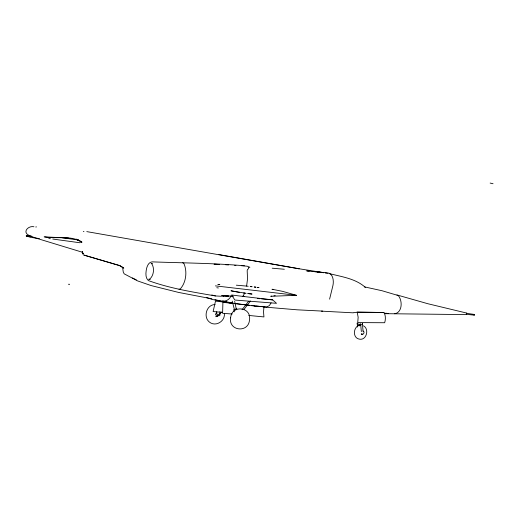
<?xml version="1.0" encoding="UTF-8"?>
<svg xmlns="http://www.w3.org/2000/svg" width="519" height="519" viewBox="0 0 519 519"><rect width="100%" height="100%" fill="white"/><g stroke="black" fill="none" stroke-linecap="round" stroke-linejoin="round"><path stroke-width="0.78" d="M216.695 311.737L216.819 314.28C218.616 315.344 221.055 314.164 219.868 311.698M224.37 313.353C225.382 321.248 215.599 327.242 209.326 322.014C202.929 316.856 206.653 304.458 215.119 304.556M321.559 272.443L320.476 272.293L323.804 272.76M236.34 285.184L246.609 286.092L247.531 278.904L247.18 270.665L247.472 269.465L248.517 268.764L248.354 267.551L249.911 267.272L247.239 266.228L241.264 265.696M329.584 299.165L332.88 285.755C334.002 281.045 333.211 272.955 326.931 272.819L306.735 270.905L309.227 271.119M246.129 293.287L244.65 293.092L243.002 296.42L231.61 294.993L234.854 300.04L276.517 303.317L272.663 299.885L243.002 296.42L244.527 296.596M362.632 323.752L361.477 324.635M244.462 265.773C213.757 263.159 182.896 262.997 152.125 261.861C148.869 262.076 147.351 265.611 146.605 268.349C145.807 272.313 145.022 277.49 148.311 280.552C169.875 288.428 192.899 292.087 215.489 295.947L221.185 296.258L221.827 295.804L223.598 296.297L223.916 295.571L233.427 296.297M218.239 315.241L217.124 316.532L215.794 316.681L216.838 316.48M230.799 296.141L230.598 296.492L231.02 296.083C229.508 299.32 226.161 301.727 222.469 301.02L233.128 303.167M242.769 296.388L243.067 295.888M271.113 302.875L269.387 305.581L266.643 307.014L251.955 305.723L234.653 303.42M244.099 309.298L250.45 301.02M242.068 309.726L248.426 301.455M221.412 312.101L219.926 314.008L219.29 313.703M217.305 316.155L217.682 315.714M383.917 312.665C385.708 314.741 385.714 319.743 384.663 322.734L357.734 322.604L358.149 317.278L357.195 312.146L384.079 312.483L357.176 312.179L353.64 312.723M466.613 313.178L467.288 313.723L466.841 314.598L384.676 313.671M236.288 309.026L234.666 301.383M80.562 242.548L81.937 242.126M235.944 265.436L234.627 265.326M35.74 226.991L36.479 226.9M362.359 333.976L361.607 334.054M322.721 311.115L297.121 309.811L263.671 306.982M33.936 226.751C28.59 225.441 22.135 231.779 28.649 235.211L34.488 237.657L82.787 252.37L82.307 252.013L83.157 254.31M178.984 289.193L180.21 289.018C186.152 282.563 187.463 271.32 183.843 263.405L182.733 262.737M271.833 296.128L270.749 296.278L296.479 295.324L282.563 291.347L271.988 289.232L272.975 289.628M273.87 295.849L275.232 295.661M223.858 295.583L221.827 295.804L223.871 295.583L228.847 296.187L223.598 296.297M234.4 309.48L232.24 301.13M388.608 313.58L385.662 313.171M394.745 313.787C402.465 312.386 402.673 300.566 398.242 295.538L382.036 290.737L364.357 286.845M474.217 314.43L474.139 315.124L474.217 314.43L467.846 313.502M361.49 334.015L361.14 334.041C363.391 335.702 365.376 331.68 362.937 330.966M360.802 325.199C353.478 324.907 351.843 337.798 359.161 339.102C366.427 340.977 369.671 328.897 363.41 325.783M216.832 313.087C211.655 315.189 222.891 317.712 219.245 313.528M490.15 183.064L493.05 183.739M219.44 264.424L214.075 264.255L217.039 264.372M44.154 236.852C56.337 239.194 70.811 234.951 81.814 242.049M30.096 236.126L26.242 235.937L30.569 237.358L39.425 238.571M44.757 236.878L68.56 238.065M353.231 312.827L321.443 311.141M31.828 236.223L26.242 235.937L29.927 236.443M234.121 291.412L230.955 290.783L244.65 293.092M225.603 264.742L228.6 264.937M217.772 284.483L219.842 284.639L218.454 284.496M232.188 314.021L222.599 313.307L222.911 302.324L233.161 303.459M222.625 312.347L213.121 311.569L215.495 301.124L229.748 302.759M272.203 268.206L284.354 269.257M248.685 315.435L263.944 316.927L263.529 311.997L263.957 306.865L255.906 305.976M257.45 298.496L259.85 298.717M261.453 298.866L272.663 299.891M254.187 306.074L255.77 306.223M313.015 271.508L319.86 272.209M83.325 231.519L83.955 231.584M317.583 272.047L319.146 272.203M86.79 231.617L297.796 268.563L323.155 272.585L320.593 272.293M467.742 314.462L474.139 315.124M234.724 303.634L249.516 305.269M251.884 305.529L254.297 305.795M215.411 285.872L296.479 295.324M246.609 286.092L248.179 286.28M250.534 286.566L252.104 286.754M254.414 287.026L255.945 287.215M257.476 287.396L259.007 287.578L257.405 287.377M243.547 293.04L245.098 293.222M248.186 293.592L252.046 294.059L247.608 293.482M150.276 279.436L148.745 279.248L149.647 279.164C153.767 275.738 154.688 268.427 151.879 263.931L151.055 263.509L152.586 263.71M250.197 286.482L251.799 286.676M254.2 286.981L255.802 287.176M227.536 302.298L229.852 302.603M231.396 302.811L232.94 303.018M48.78 238.487L50.375 238.708M52.769 239.038L79.868 242.756M325.303 272.975L327.547 273.292M62.384 237.78L78.557 240.044M216.78 287.734L218.402 287.98M297.796 268.563L299.139 268.777L218.934 254.576M360.686 324.505L357.189 323.811M211.895 298.834L178.542 292.418L151.12 285.567L137.73 280.961L124.164 273.824L123.269 272.001L122.549 267.136M329.046 273.5C341.411 276.757 355.573 278.495 365.363 287.416M235.71 291.723L239.668 292.515M230.644 303.135L212.615 299.534L206.607 297.588M220.186 300.825L226.803 302.149M219.453 300.683L214.95 299.664M215.489 295.947L211.784 294.974M466.873 313.113L427.883 303.738L396.931 294.935M210.584 298.581L209.494 298.256M466.704 314.605L466.322 314.177M136.335 279.903L132.475 277.957M79.809 240.855L76.28 239.155L81.665 241.977M236.898 308.857L233.732 309.577L234.27 311.861M82.372 252.228L82.969 253.499L82.177 251.825L83.053 253.94L82.307 252.013M362.353 323.305L363.092 331.304M360.608 323.616L361.347 331.622M359.038 324.343L359.187 325.932M357.15 323.058L357.52 327.041M230.611 317.875C228.392 331.135 248.595 333.211 249.503 319.931C251.728 306.664 231.552 304.647 230.611 317.875M68.832 284.237L69.235 284.295L68.832 284.237M119.915 265.631L83.767 255.043L119.467 265.585L123.788 268.148L119.915 265.631"/></g></svg>
